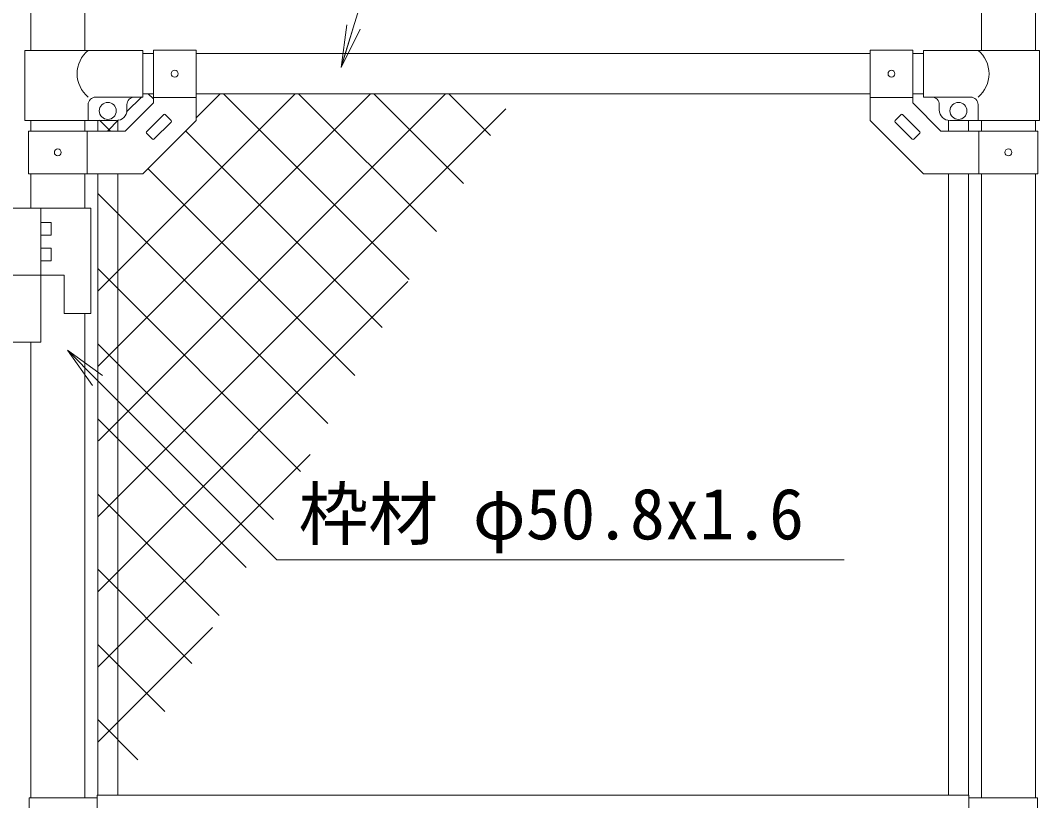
# Model space of a CAD drawing. Units: millimetres, scale not verified. Extents: x -4200 to 4200, y -2970 to 2970.
# Drawn here: x 524 to 1483, y 259 to 993 of the extents above; entities that cross this region are included whole.
import ezdxf
from ezdxf.enums import TextEntityAlignment as Align

# ---------------------------------------------------------------- set-up
doc = ezdxf.new("R2010")
doc.units = ezdxf.units.MM
doc.header["$LTSCALE"] = 20
for name, color, linetype, lineweight in [('0-0_D-STR-TXT', 7, 'Continuous', 9), ('0-5_D-STR1', 1, 'Continuous', 18), ('0-8_D-STR3', 3, 'Continuous', 13), ('0-A_D-STR2', 7, 'Continuous', 9), ('0-B_0', 7, 'Continuous', 9)]:
    doc.layers.add(name, color=color, linetype=linetype, lineweight=lineweight)
doc.styles.add('ＭＳ ゴシック', font='')
doc.styles.get('ＭＳ ゴシック').set_extended_font_data('MS Gothic')

# ---------------------------------------------------------------- blocks, each defined once
blk = doc.blocks.new('MLeader4')
at = {"layer": '0-0_D-STR-TXT'}
blk.add_line((591.92, 649.21), (568.35, 682.21), dxfattribs=at)
for points in [[(601.35, 658.64), (568.35, 682.21), (596.63, 653.93)], [(596.63, 653.93), (765.55, 485.02), (1291.78, 485.02), (1298.98, 485.02)]]:
    blk.add_lwpolyline(points, dxfattribs=at)
blk = doc.blocks.new('_Open')
at = {"layer": '0-B_0'}
blk.add_line((-20, 3.33), (0, 0), dxfattribs=at)
blk.add_lwpolyline([(-20, -3.33), (0, 0), (-20, 0)], dxfattribs=at)

msp = doc.modelspace()

# ---------------------------------------------------------------- linework, layer by layer
at = {"layer": '0-0_D-STR-TXT'}
msp.add_lwpolyline([(1383.78, 1097.04), (871.72, 1097.04), (826.36, 950.08)], dxfattribs=at)
at = {"layer": '0-5_D-STR1'}
for p, q in [((533.97, 1400.37), (533.97, 964.37)), ((584.77, 1400.37), (584.77, 964.37)), ((1428.17, 1400.37), (1428.17, 964.37)), ((1478.97, 1400.37), (1478.97, 964.37)), ((649.37, 961.37), (639.37, 961.37)), ((1323.57, 961.37), (689.37, 961.37)), ((1373.57, 961.37), (1363.57, 961.37)), ((649.37, 923.37), (639.37, 923.37)), ((1323.57, 923.37), (689.37, 923.37)), ((1373.57, 923.37), (1363.57, 923.37)), ((533.97, 898.37), (533.97, 888.37)), ((584.77, 898.37), (584.77, 888.37)), ((1397.07, 898.37), (1397.07, 888.37)), ((1416.07, 898.37), (1416.07, 888.37)), ((1428.17, 898.37), (1428.17, 888.37)), ((1478.97, 898.37), (1478.97, 888.37)), ((533.97, 848.37), (533.97, 815.87)), ((584.77, 848.37), (584.77, 815.87)), ((1428.17, 848.37), (1428.17, 261.37)), ((1478.97, 848.37), (1478.97, 261.37)), ((584.77, 716.87), (584.77, 261.37)), ((533.97, 689.87), (533.97, 261.37))]:
    msp.add_line(p, q, dxfattribs=at)
at = {"layer": '0-8_D-STR3'}
for p, q in [((639.37, 964.37), (528.42, 964.37)), ((528.42, 964.37), (528.42, 898.37)), ((639.37, 920.37), (639.37, 964.37)), ((649.37, 964.62), (649.37, 914.94)), ((649.37, 964.62), (689.37, 964.62)), ((689.37, 964.62), (689.37, 898.37)), ((1323.57, 964.62), (1323.57, 898.37)), ((1363.57, 964.62), (1323.57, 964.62)), ((1363.57, 964.62), (1363.57, 914.94)), ((1373.57, 964.37), (1482.92, 964.37)), ((1373.57, 920.37), (1373.57, 964.37)), ((1482.92, 964.37), (1482.92, 898.37)), ((587.92, 898.37), (587.92, 913.37)), ((639.37, 920.37), (594.92, 920.37)), ((622.8, 888.37), (649.37, 914.94)), ((624.37, 908.37), (624.37, 913.37)), ((649.37, 920.12), (689.37, 920.12)), ((1363.57, 920.12), (1323.57, 920.12)), ((1390.13, 888.37), (1363.57, 914.94)), ((1373.57, 920.37), (1418.02, 920.37)), ((1388.57, 908.37), (1388.57, 913.37)), ((1425.02, 898.37), (1425.02, 913.37)), ((642.7, 887.77), (658.96, 904.03)), ((660.38, 904.03), (666.03, 898.38)), ((1352.55, 904.03), (1346.9, 898.38)), ((1370.23, 887.77), (1353.97, 904.03)), ((528.42, 898.37), (614.37, 898.37)), ((596.87, 898.37), (596.87, 888.37)), ((615.87, 898.37), (615.87, 888.37)), ((649.77, 880.7), (666.03, 896.96)), ((1363.16, 880.7), (1346.9, 896.96)), ((1482.92, 898.37), (1398.57, 898.37)), ((531.67, 888.37), (622.8, 888.37)), ((531.67, 888.37), (531.67, 848.37)), ((587.07, 888.37), (587.07, 848.37)), ((642.7, 886.36), (648.35, 880.7)), ((1370.23, 886.36), (1364.58, 880.7)), ((1481.27, 888.37), (1390.13, 888.37)), ((1425.87, 888.37), (1425.87, 848.37)), ((1481.27, 888.37), (1481.27, 848.37)), ((596.87, 848.37), (596.87, 263.87)), ((615.87, 848.37), (615.87, 263.87)), ((1397.07, 848.37), (1397.07, 263.87)), ((1416.07, 848.37), (1416.07, 263.87)), ((504.47, 815.87), (590.47, 815.87)), ((543.47, 815.87), (543.47, 689.87)), ((590.47, 815.87), (590.47, 716.87)), ((543.47, 802.37), (552.97, 802.37)), ((552.97, 802.37), (552.97, 790.37)), ((543.47, 790.37), (552.97, 790.37)), ((543.47, 778.37), (552.97, 778.37)), ((552.97, 778.37), (552.97, 766.37)), ((543.47, 766.37), (552.97, 766.37)), ((482.47, 752.87), (565.47, 752.87)), ((565.47, 752.87), (565.47, 716.87)), ((565.47, 716.87), (590.47, 716.87)), ((447.47, 689.87), (543.47, 689.87)), ((532.37, 261.37), (532.37, 211.37)), ((596.47, 261.37), (532.37, 261.37)), ((1416.47, 263.87), (596.47, 263.87)), ((596.47, 263.87), (596.47, 208.87)), ((1416.47, 263.87), (1416.47, 242.87)), ((1416.47, 261.37), (1481.07, 261.37)), ((1481.07, 261.37), (1481.07, 242.87))]:
    msp.add_line(p, q, dxfattribs=at)
for points in [[(531.67, 848.37), (639.37, 848.37), (689.37, 898.37)], [(1481.27, 848.37), (1373.57, 848.37), (1323.57, 898.37)]]:
    msp.add_lwpolyline(points, dxfattribs=at)
for centre, radius in [((669.37, 942.37), 3.25), ((1343.57, 942.37), 3.25), ((606.37, 907.37), 8), ((1406.57, 907.37), 8), ((559.37, 868.37), 3.25), ((1453.57, 868.37), 3.25)]:
    msp.add_circle(centre, radius, dxfattribs=at)
for centre, radius, start, end in [((606.11, 942.37), 28.55, 129.59418, 230.40582), ((1406.82, 942.37), 28.55, 309.59418, 50.40582), ((594.92, 913.37), 7, 90, 180), ((631.37, 913.37), 7, 90, 180), ((1381.57, 913.37), 7, 0, 90), ((1418.02, 913.37), 7, 0, 90), ((614.37, 908.37), 10, 270, 0), ((659.67, 903.33), 1, 45, 135), ((1353.26, 903.33), 1, 45, 135), ((1398.57, 908.37), 10, 180, 270), ((665.33, 897.67), 1, 315, 45), ((1347.6, 897.67), 1, 135, 225), ((643.41, 887.06), 1, 135, 225), ((1369.53, 887.06), 1, 315, 45), ((649.06, 881.41), 1, 225, 315), ((1363.87, 881.41), 1, 225, 315)]:
    msp.add_arc(centre, radius, start, end, dxfattribs=at)
at = {"layer": '0-A_D-STR2'}
for p, q in [((596.87, 737.76), (782.72, 923.62)), ((596.87, 667.05), (853.43, 923.62)), ((597.64, 597.12), (924.14, 923.62)), ((624.13, 906.44), (638.3, 920.62)), ((649.37, 918.69), (644.43, 923.62)), ((689.37, 900.97), (712.01, 923.62)), ((889.91, 748.85), (715.14, 923.62)), ((915.45, 794.02), (785.86, 923.62)), ((940.99, 839.2), (856.57, 923.62)), ((966.53, 884.37), (927.28, 923.62)), ((596.87, 525.63), (980.73, 909.49)), ((608.72, 888.62), (598.72, 898.62)), ((606.3, 888.62), (616.54, 898.86)), ((864.37, 703.68), (679.4, 888.65)), ((838.83, 658.51), (644.04, 853.3)), ((813.3, 613.33), (596.87, 829.76)), ((787.76, 568.16), (596.87, 759.05)), ((596.87, 454.92), (888.75, 746.81)), ((762.22, 522.99), (596.87, 688.34)), ((736.68, 477.82), (596.87, 617.63)), ((596.87, 384.21), (796.78, 584.12)), ((711.14, 432.64), (596.87, 546.92)), ((685.6, 387.47), (596.87, 476.21)), ((596.87, 313.5), (704.81, 421.44)), ((660.07, 342.3), (596.87, 405.5)), ((634.53, 297.13), (596.87, 334.79))]:
    msp.add_line(p, q, dxfattribs=at)

# ---------------------------------------------------------------- block references
at = {"layer": '0-0_D-STR-TXT', "xscale": 2, "yscale": 2, "rotation": 252.84683}
msp.add_blockref('_Open', (825.77, 948.17), dxfattribs=at)
at = {"layer": '0-0_D-STR-TXT'}
msp.add_blockref('MLeader4', (0, 0), dxfattribs=at)

# ---------------------------------------------------------------- texts
at = {"layer": '0-0_D-STR-TXT', "style": 'ＭＳ ゴシック'}
msp.add_text('枠材 φ50.8x1.6', height=48.09, dxfattribs=at).set_placement((785.87, 489.9), align=Align.BOTTOM_LEFT)

doc.saveas('drawing.dxf')
